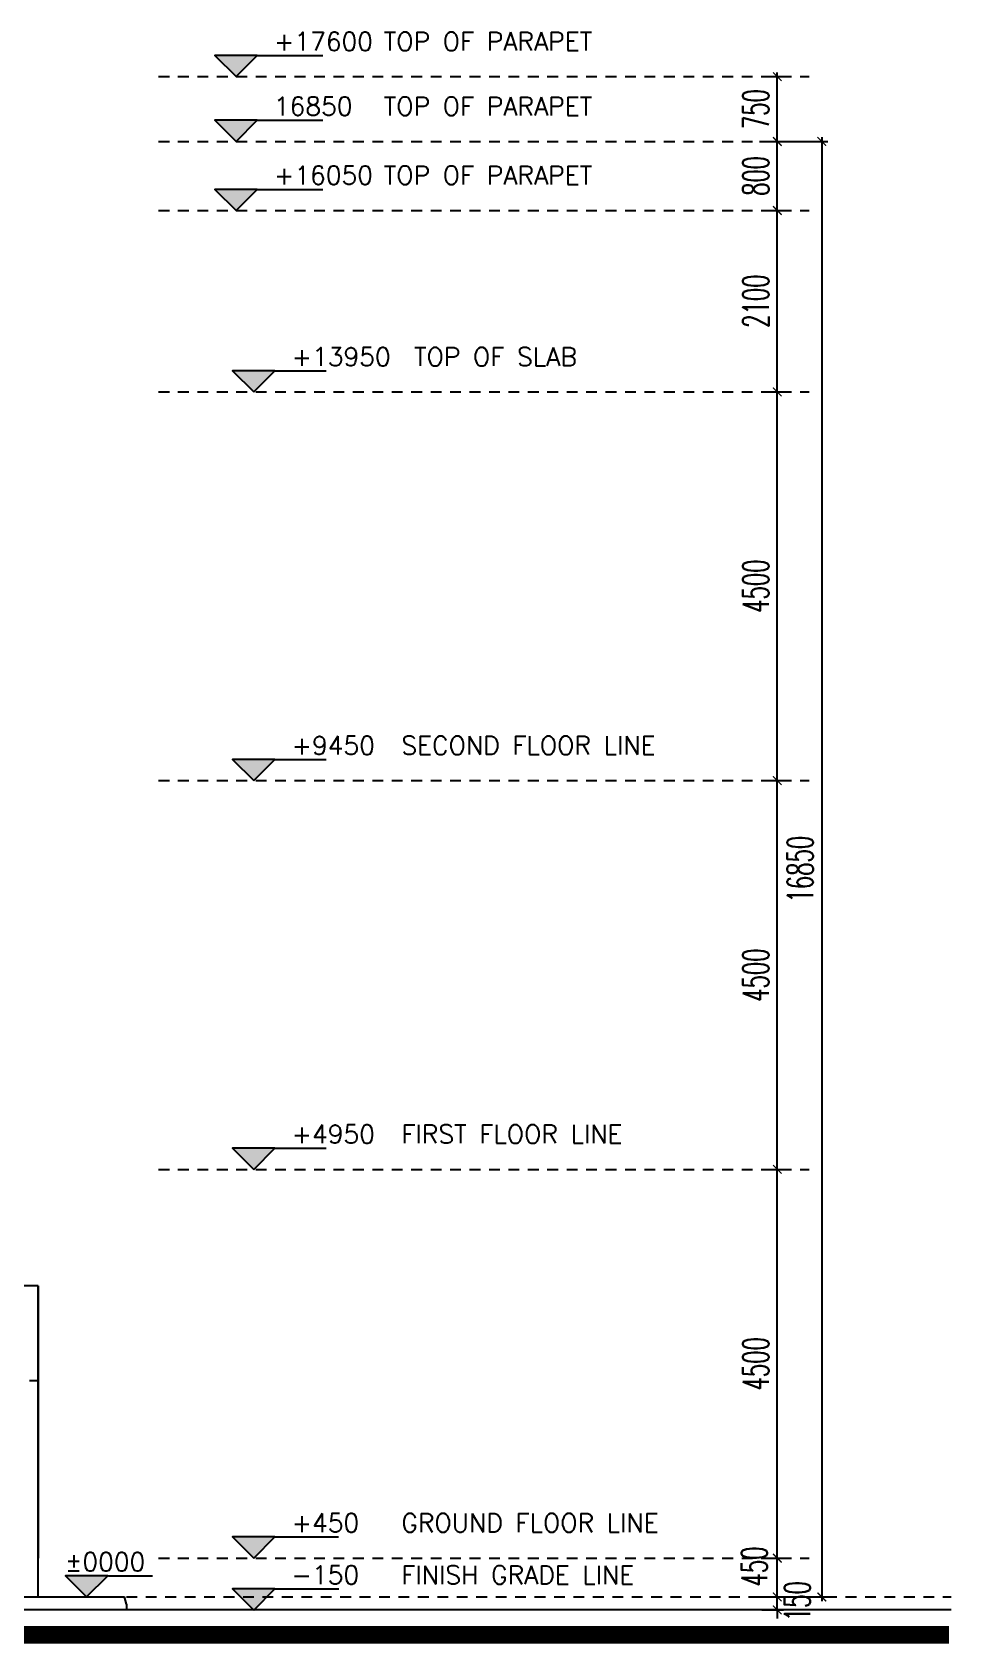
# Model space of a CAD drawing. Extents: x 417691 to 417965, y 43367 to 43436.
# Drawn here: x 417954.72 to 417965.43, y 43407.85 to 43426.51 of the extents above; entities that cross this region are included whole.
import ezdxf

# ---------------------------------------------------------------- set-up
doc = ezdxf.new("R2010")
doc.units = 0
doc.header["$MEASUREMENT"] = 0
doc.header["$PDMODE"] = 3
doc.header["$PDSIZE"] = 0.1
doc.linetypes.add('HIDDEN2', pattern=[0.1875, 0.125, -0.0625])
doc.layers.get('0').update_dxf_attribs({"linetype": 'CONTINUOUS'})
doc.layers.get('DEFPOINTS').update_dxf_attribs({"linetype": 'CONTINUOUS'})
for name, color, linetype in [('DIM-OUT', 4, 'CONTINUOUS'), ('EL-LEVS', 4, 'CONTINUOUS'), ('EL-LEVT', 4, 'CONTINUOUS'), ('WALL', 2, 'CONTINUOUS'), ('WIN', 4, 'CONTINUOUS')]:
    doc.layers.add(name, color=color, linetype=linetype)
doc.styles.add('ROMANS', font='ROMANS.shx', dxfattribs={"width": 0.6})
doc.styles.add('S', font='ROMANS.SHX')
doc.dimstyles.new('STANDARD in', dxfattribs={"dimtxt": 0.3, "dimasz": 0.1, "dimexe": 0.07, "dimexo": 0.05, "dimgap": 0.1, "dimtad": 1, "dimdec": 0, "dimlfac": 1000, "dimzin": 0, "dimdsep": 46, "dimtxsty": 'ROMANS', "dimblk": 'ARCHTICK', "dimcen": 0.05, "dimdle": 0.05, "dimclrd": 4, "dimclre": 4, "dimclrt": 2, "dimadec": 0, "dimazin": 0, "dimtfac": 1, "dimtdec": 0, "dimtmove": 2, "dimatfit": 3, "dimldrblk": 'ARCHTICK', "dimfxl": 0, "dimtolj": 1, "dimtzin": 0, "dimarcsym": 0})

# ---------------------------------------------------------------- blocks, each defined once
blk = doc.blocks.new('EL-LEV1')
at = {"layer": 'EL-LEVS'}
blk.add_lwpolyline([(0, 0), (300, 300), (-300, 300)], close=True, dxfattribs=at)
blk.add_solid([(-300, 300), (300, 300), (0, 0)], dxfattribs=at)
at = {"layer": 'EL-LEVT', "style": 'S'}
for tag, p in [('+0000', (534.4857658797991, 369.2273060267325)), ('ELEVATION', (2089.131969895971, 369.2273060267325))]:
    blk.add_attdef(tag, p, '', height=260, dxfattribs=at)
blk = doc.blocks.new('_ARCHTICK')
at = {"color": 0, "linetype": 'ByBlock', "const_width": 0.15}
blk.add_lwpolyline([(-0.5, -0.5), (0.5, 0.5)], dxfattribs=at)
blk = doc.blocks.new('*D40')
at = {"layer": 'DEFPOINTS', "color": 0}
for p in [(417963.1141346773, 43408.39323039999), (417963.3429360009, 43408.39323039999), (417963.1141346773, 43408.24323039998)]:
    blk.add_point(p, dxfattribs=at)
at = {"layer": 'DIM-OUT', "color": 4, "lineweight": -2}
for p, q in [((417963.1641346773, 43408.39323039999), (417963.4129360009, 43408.39323039999)), ((417963.3429360009, 43408.39323039999), (417963.3429360009, 43408.49323039999)), ((417963.3429360009, 43408.24323039998), (417963.3429360009, 43408.39323039999)), ((417963.1641346773, 43408.24323039998), (417963.4129360009, 43408.24323039998)), ((417963.3429360009, 43408.24323039998), (417963.3429360009, 43408.14323039998))]:
    blk.add_line(p, q, dxfattribs=at)
at = {"layer": 'DIM-OUT', "color": 4, "lineweight": -2, "xscale": 0.1, "yscale": 0.1, "zscale": 0.1}
for p, rotation in [((417963.3429360009, 43408.39323039999), 270), ((417963.3429360009, 43408.24323039998), 90)]:
    blk.add_blockref('_ARCHTICK', p, dxfattribs=dict(at, rotation=rotation))
at = {"layer": 'DIM-OUT', "color": 2, "insert": (417963.5742376964, 43408.34400452184), "char_height": 0.3, "attachment_point": 5, "rotation": 90, "style": 'ROMANS'}
blk.add_mtext('\\A1;150', dxfattribs=at)
blk = doc.blocks.new('*D41')
at = {"layer": 'DEFPOINTS', "color": 0}
for p in [(417963.1141346773, 43408.84323039999), (417963.3429360009, 43408.84323039999), (417963.1141346773, 43408.39323039999)]:
    blk.add_point(p, dxfattribs=at)
at = {"layer": 'DIM-OUT', "color": 4, "lineweight": -2}
for p, q in [((417963.1641346773, 43408.84323039999), (417963.4129360009, 43408.84323039999)), ((417963.3429360009, 43408.34323039999), (417963.3429360009, 43408.89323039999)), ((417963.1641346773, 43408.39323039999), (417963.4129360009, 43408.39323039999))]:
    blk.add_line(p, q, dxfattribs=at)
at = {"layer": 'DIM-OUT', "color": 4, "lineweight": -2, "xscale": 0.1, "yscale": 0.1, "zscale": 0.1}
for p, rotation in [((417963.3429360009, 43408.84323039999), 90), ((417963.3429360009, 43408.39323039999), 270)]:
    blk.add_blockref('_ARCHTICK', p, dxfattribs=dict(at, rotation=rotation))
at = {"layer": 'DIM-OUT', "color": 2, "insert": (417963.0773673876, 43408.7440565314), "char_height": 0.3, "attachment_point": 5, "rotation": 90, "style": 'ROMANS'}
blk.add_mtext('\\A1;450', dxfattribs=at)
blk = doc.blocks.new('*D42')
at = {"layer": 'DEFPOINTS', "color": 0}
for p in [(417963.1141346773, 43413.34323039998), (417963.3429360009, 43413.34323039998), (417963.1141346773, 43408.84323039999)]:
    blk.add_point(p, dxfattribs=at)
at = {"layer": 'DIM-OUT', "color": 4, "lineweight": -2}
for p, q in [((417963.1641346773, 43413.34323039998), (417963.4129360009, 43413.34323039998)), ((417963.3429360009, 43408.79323039998), (417963.3429360009, 43413.39323039998)), ((417963.1641346773, 43408.84323039999), (417963.4129360009, 43408.84323039999))]:
    blk.add_line(p, q, dxfattribs=at)
at = {"layer": 'DIM-OUT', "color": 4, "lineweight": -2, "xscale": 0.1, "yscale": 0.1, "zscale": 0.1}
for p, rotation in [((417963.3429360009, 43413.34323039998), 90), ((417963.3429360009, 43408.84323039999), 270)]:
    blk.add_blockref('_ARCHTICK', p, dxfattribs=dict(at, rotation=rotation))
at = {"layer": 'DIM-OUT', "color": 2, "insert": (417963.0929360009, 43411.09323040005), "char_height": 0.3, "attachment_point": 5, "rotation": 90, "style": 'ROMANS'}
blk.add_mtext('\\A1;4500', dxfattribs=at)
blk = doc.blocks.new('*D43')
at = {"layer": 'DEFPOINTS', "color": 0}
for p in [(417963.1141346773, 43417.84323039998), (417963.3429360009, 43417.84323039998), (417963.1141346773, 43413.34323039998)]:
    blk.add_point(p, dxfattribs=at)
at = {"layer": 'DIM-OUT', "color": 4, "lineweight": -2}
for p, q in [((417963.3429360009, 43413.29323039998), (417963.3429360009, 43417.89323039998)), ((417963.1641346773, 43417.84323039998), (417963.4129360009, 43417.84323039998)), ((417963.1641346773, 43413.34323039998), (417963.4129360009, 43413.34323039998))]:
    blk.add_line(p, q, dxfattribs=at)
at = {"layer": 'DIM-OUT', "color": 4, "lineweight": -2, "xscale": 0.1, "yscale": 0.1, "zscale": 0.1}
for p, rotation in [((417963.3429360009, 43417.84323039998), 90), ((417963.3429360009, 43413.34323039998), 270)]:
    blk.add_blockref('_ARCHTICK', p, dxfattribs=dict(at, rotation=rotation))
at = {"layer": 'DIM-OUT', "color": 2, "insert": (417963.0929360009, 43415.59323040005), "char_height": 0.3, "attachment_point": 5, "rotation": 90, "style": 'ROMANS'}
blk.add_mtext('\\A1;4500', dxfattribs=at)
blk = doc.blocks.new('*D44')
at = {"layer": 'DEFPOINTS', "color": 0}
for p in [(417963.1141346773, 43422.34323039998), (417963.3429360009, 43422.34323039998), (417963.1141346773, 43417.84323039998)]:
    blk.add_point(p, dxfattribs=at)
at = {"layer": 'DIM-OUT', "color": 4, "lineweight": -2}
for p, q in [((417963.3429360009, 43417.79323039998), (417963.3429360009, 43422.39323039998)), ((417963.1641346773, 43422.34323039998), (417963.4129360009, 43422.34323039998)), ((417963.1641346773, 43417.84323039998), (417963.4129360009, 43417.84323039998))]:
    blk.add_line(p, q, dxfattribs=at)
at = {"layer": 'DIM-OUT', "color": 4, "lineweight": -2, "xscale": 0.1, "yscale": 0.1, "zscale": 0.1}
for p, rotation in [((417963.3429360009, 43422.34323039998), 90), ((417963.3429360009, 43417.84323039998), 270)]:
    blk.add_blockref('_ARCHTICK', p, dxfattribs=dict(at, rotation=rotation))
at = {"layer": 'DIM-OUT', "color": 2, "insert": (417963.0929360009, 43420.09323040005), "char_height": 0.3, "attachment_point": 5, "rotation": 90, "style": 'ROMANS'}
blk.add_mtext('\\A1;4500', dxfattribs=at)
blk = doc.blocks.new('*D45')
at = {"layer": 'DEFPOINTS', "color": 0}
for p in [(417963.1141346773, 43424.44323039998), (417963.3429360009, 43424.44323039998), (417963.1141346773, 43422.34323039998)]:
    blk.add_point(p, dxfattribs=at)
at = {"layer": 'DIM-OUT', "color": 4, "lineweight": -2}
for p, q in [((417963.1641346773, 43424.44323039998), (417963.4129360009, 43424.44323039998)), ((417963.3429360009, 43422.29323039998), (417963.3429360009, 43424.49323039998)), ((417963.1641346773, 43422.34323039998), (417963.4129360009, 43422.34323039998))]:
    blk.add_line(p, q, dxfattribs=at)
at = {"layer": 'DIM-OUT', "color": 4, "lineweight": -2, "xscale": 0.1, "yscale": 0.1, "zscale": 0.1}
for p, rotation in [((417963.3429360009, 43424.44323039998), 90), ((417963.3429360009, 43422.34323039998), 270)]:
    blk.add_blockref('_ARCHTICK', p, dxfattribs=dict(at, rotation=rotation))
at = {"layer": 'DIM-OUT', "color": 2, "insert": (417963.0929360009, 43423.39323040005), "char_height": 0.3, "attachment_point": 5, "rotation": 90, "style": 'ROMANS'}
blk.add_mtext('\\A1;2100', dxfattribs=at)
blk = doc.blocks.new('*D46')
at = {"layer": 'DEFPOINTS', "color": 0}
for p in [(417963.1141346773, 43425.24323039998), (417963.3429360009, 43425.24323039998), (417963.1141346773, 43424.44323039998)]:
    blk.add_point(p, dxfattribs=at)
at = {"layer": 'DIM-OUT', "color": 4, "lineweight": -2}
for p, q in [((417963.1641346773, 43425.24323039998), (417963.4129360009, 43425.24323039998)), ((417963.3429360009, 43424.39323039998), (417963.3429360009, 43425.29323039998)), ((417963.1641346773, 43424.44323039998), (417963.4129360009, 43424.44323039998))]:
    blk.add_line(p, q, dxfattribs=at)
at = {"layer": 'DIM-OUT', "color": 4, "lineweight": -2, "xscale": 0.1, "yscale": 0.1, "zscale": 0.1}
for p, rotation in [((417963.3429360009, 43425.24323039998), 90), ((417963.3429360009, 43424.44323039998), 270)]:
    blk.add_blockref('_ARCHTICK', p, dxfattribs=dict(at, rotation=rotation))
at = {"layer": 'DIM-OUT', "color": 2, "insert": (417963.0929360009, 43424.84323040005), "char_height": 0.3, "attachment_point": 5, "rotation": 90, "style": 'ROMANS'}
blk.add_mtext('\\A1;800', dxfattribs=at)
blk = doc.blocks.new('*D47')
at = {"layer": 'DEFPOINTS', "color": 0}
for p in [(417963.1141346773, 43425.99323039998), (417963.3429360009, 43425.99323039998), (417963.1141346773, 43425.24323039998)]:
    blk.add_point(p, dxfattribs=at)
at = {"layer": 'DIM-OUT', "color": 4, "lineweight": -2}
for p, q in [((417963.1641346773, 43425.99323039998), (417963.4129360009, 43425.99323039998)), ((417963.3429360009, 43425.19323039998), (417963.3429360009, 43426.04323039998)), ((417963.1641346773, 43425.24323039998), (417963.4129360009, 43425.24323039998))]:
    blk.add_line(p, q, dxfattribs=at)
at = {"layer": 'DIM-OUT', "color": 4, "lineweight": -2, "xscale": 0.1, "yscale": 0.1, "zscale": 0.1}
for p, rotation in [((417963.3429360009, 43425.99323039998), 90), ((417963.3429360009, 43425.24323039998), 270)]:
    blk.add_blockref('_ARCHTICK', p, dxfattribs=dict(at, rotation=rotation))
at = {"layer": 'DIM-OUT', "color": 2, "insert": (417963.0929360009, 43425.61823040005), "char_height": 0.3, "attachment_point": 5, "rotation": 90, "style": 'ROMANS'}
blk.add_mtext('\\A1;750', dxfattribs=at)
blk = doc.blocks.new('*D48')
at = {"layer": 'DEFPOINTS', "color": 0}
for p in [(417963.0867294269, 43425.24323039998), (417963.0867294269, 43408.39323039998), (417963.8577964414, 43408.39323039998)]:
    blk.add_point(p, dxfattribs=at)
at = {"layer": 'DIM-OUT', "color": 4, "lineweight": -2}
for p, q in [((417963.1367294269, 43425.24323039998), (417963.9277964414, 43425.24323039998)), ((417963.8577964414, 43425.29323039998), (417963.8577964414, 43408.34323039998)), ((417963.1367294269, 43408.39323039998), (417963.9277964414, 43408.39323039998))]:
    blk.add_line(p, q, dxfattribs=at)
at = {"layer": 'DIM-OUT', "color": 4, "lineweight": -2, "xscale": 0.1, "yscale": 0.1, "zscale": 0.1}
for p, rotation in [((417963.8577964414, 43425.24323039998), 90), ((417963.8577964414, 43408.39323039998), 270)]:
    blk.add_blockref('_ARCHTICK', p, dxfattribs=dict(at, rotation=rotation))
at = {"layer": 'DIM-OUT', "color": 2, "insert": (417963.6077964414, 43416.81823040005), "char_height": 0.3, "attachment_point": 5, "rotation": 90, "style": 'ROMANS'}
blk.add_mtext('\\A1;16850', dxfattribs=at)

msp = doc.modelspace()

# ---------------------------------------------------------------- linework, layer by layer
at = {"color": 11, "linetype": 'HIDDEN2'}
msp.add_line((417954.7866168513, 43410.89323039998), (417954.6866168632, 43410.89323039998), dxfattribs=at)
at = {"layer": 'EL-LEVS'}
for p, q in [((417957.3237906976, 43426.23846404484), (417958.0809070516, 43426.23846404484)), ((417957.3237906976, 43425.48846404484), (417958.0809070516, 43425.48846404484)), ((417957.3237906976, 43424.68846404483), (417958.0809070516, 43424.68846404483)), ((417957.5285409721, 43418.08846404484), (417958.1218571065, 43418.08846404484)), ((417957.5285409721, 43413.58846404484), (417958.1218571065, 43413.58846404484)), ((417957.5285409721, 43409.08846404483), (417958.2647389788, 43409.08846404483)), ((417955.6006513569, 43408.63846404485), (417956.1096189974, 43408.63846404485)), ((417957.5278867665, 43408.48584722242), (417958.2682671561, 43408.48584722242))]:
    msp.add_line(p, q, dxfattribs=at)
at = {"layer": 'EL-LEVS', "color": 11, "linetype": 'HIDDEN2'}
for p, q in [((417956.1807902397, 43425.99323039998), (417963.7112357206, 43425.99323039998)), ((417956.1807902397, 43425.24323039998), (417963.7112357206, 43425.24323039998)), ((417956.1807902397, 43424.44323039998), (417963.7112357206, 43424.44323039998)), ((417956.1807902397, 43422.34323039998), (417963.7112357206, 43422.34323039998)), ((417956.1807902397, 43417.84323039998), (417963.7112357206, 43417.84323039998)), ((417956.1807902397, 43413.34323039998), (417963.7112357206, 43413.34323039998)), ((417956.1807902397, 43408.84323039998), (417963.7112357207, 43408.84323039999)), ((417955.8084237049, 43408.39323039998), (417965.3551911042, 43408.39323039999))]:
    msp.add_line(p, q, dxfattribs=at)
at = {"layer": 'EL-LEVS', "color": 4}
msp.add_line((417957.5285409721, 43422.58846404484), (417958.1218571065, 43422.58846404484), dxfattribs=at)
at = {"layer": 'WALL'}
for p, q in [((417954.7866168512, 43411.9932304), (417950.2616168621, 43411.99323039997)), ((417954.7866168514, 43408.39323039998), (417954.7866168513, 43411.99323039999)), ((417954.7866168512, 43411.9932304), (417954.7866168513, 43408.84323039998))]:
    msp.add_line(p, q, dxfattribs=at)
at = {"layer": 'WALL', "color": 4}
for p, q in [((417955.8084237049, 43408.31148585169), (417955.787987568, 43408.39323039998)), ((417965.3551911042, 43408.24323039998), (417820.010134764, 43408.24323039997)), ((417955.8084237049, 43408.31148585169), (417955.8084237049, 43408.24323039998))]:
    msp.add_line(p, q, dxfattribs=at)
at = {"layer": 'WALL', "const_width": 0.2043613707165109}
msp.add_lwpolyline([(417965.3294969533, 43407.95338720992), (417820.010134764, 43407.95338720992)], dxfattribs=at)
at = {"layer": 'WIN'}
msp.add_line((417820.010134764, 43408.39323039998), (417955.787987568, 43408.39323039999), dxfattribs=at)

# ---------------------------------------------------------------- block references
at = {"layer": 'EL-LEVS', "xscale": 0.0008174454828660436, "yscale": 0.0008174454828660436, "zscale": 0.0008174454828660436}
for p, values in [((417957.0785570527, 43425.99323039998), {'+0000': '+17600', 'ELEVATION': 'TOP OF PARAPET'}), ((417957.0785570527, 43425.24323039998), {'+0000': '16850', 'ELEVATION': 'TOP OF PARAPET'}), ((417957.0785570527, 43424.44323039998), {'+0000': '+16050', 'ELEVATION': 'TOP OF PARAPET'}), ((417957.2833073272, 43417.84323039998), {'+0000': '+9450', 'ELEVATION': 'SECOND FLOOR LINE'}), ((417957.2833073272, 43413.34323039998), {'+0000': '+4950', 'ELEVATION': 'FIRST FLOOR LINE'}), ((417957.2833073272, 43408.84323039998), {'+0000': '+450', 'ELEVATION': 'GROUND FLOOR LINE'}), ((417957.2826531216, 43408.24061357755), {'+0000': '-150', 'ELEVATION': 'FINISH GRADE LINE'})]:
    msp.add_blockref('EL-LEV1', p, dxfattribs=at).add_auto_attribs(values)
at = {"layer": 'EL-LEVS', "color": 4, "xscale": 0.0008174454828660436, "yscale": 0.0008174454828660436, "zscale": 0.0008174454828660436}
msp.add_blockref('EL-LEV1', (417957.2833073272, 43422.34323039998), dxfattribs=at).add_auto_attribs({'+0000': '+13950', 'ELEVATION': ' TOP OF SLAB'})
at = {"layer": 'EL-LEVS'}
ref = msp.add_blockref('EL-LEV1', (417955.3472620653, 43408.39323039998), dxfattribs=dict(at, xscale=0.0008174454828660436, yscale=0.0008174454828660436, zscale=0.0008174454828660436))
ref.add_attrib('+0000', '%%P0000', (417955.0986998398, 43408.69505359344), dxfattribs={"layer": 'EL-LEVT', "height": 0.2125358255451714, "style": 'S'})

# ---------------------------------------------------------------- dimensions: what is measured, and where the dimension line sits
at = {"layer": 'DIM-OUT'}
for base, p1, p2, angle, picture, middle in [((417963.3429360009, 43425.99323039998), (417963.1141346773, 43425.24323039998), (417963.1141346773, 43425.99323039998), 270, '*D47', (417963.0929360009, 43425.61823040005)), ((417963.3429360009, 43425.24323039998), (417963.1141346773, 43424.44323039998), (417963.1141346773, 43425.24323039998), 270, '*D46', (417963.0929360009, 43424.84323040005)), ((417963.8577964414, 43408.39323039998), (417963.0867294269, 43425.24323039998), (417963.0867294269, 43408.39323039998), 90, '*D48', (417963.6077964414, 43416.81823040005)), ((417963.3429360009, 43424.44323039998), (417963.1141346773, 43422.34323039998), (417963.1141346773, 43424.44323039998), 270, '*D45', (417963.0929360009, 43423.39323040005)), ((417963.3429360009, 43422.34323039998), (417963.1141346773, 43417.84323039998), (417963.1141346773, 43422.34323039998), 270, '*D44', (417963.0929360009, 43420.09323040005)), ((417963.3429360009, 43417.84323039998), (417963.1141346773, 43413.34323039998), (417963.1141346773, 43417.84323039998), 270, '*D43', (417963.0929360009, 43415.59323040005)), ((417963.3429360009, 43413.34323039998), (417963.1141346773, 43408.84323039999), (417963.1141346773, 43413.34323039998), 270, '*D42', (417963.0929360009, 43411.09323040005))]:
    dim = msp.add_linear_dim(base=base, p1=p1, p2=p2, angle=angle, dimstyle='STANDARD in', dxfattribs=at)
    dim.commit()
    dim.dimension.update_dxf_attribs({"geometry": picture, "text_midpoint": middle})
for base, p1, p2, picture, middle in [((417963.3429360009, 43408.84323039999), (417963.1141346773, 43408.39323039999), (417963.1141346773, 43408.84323039999), '*D41', (417963.0773673876, 43408.7440565314)), ((417963.3429360009, 43408.39323039999), (417963.1141346773, 43408.24323039998), (417963.1141346773, 43408.39323039999), '*D40', (417963.5742376964, 43408.34400452184))]:
    dim = msp.add_linear_dim(base=base, p1=p1, p2=p2, angle=270, dimstyle='STANDARD in', dxfattribs=at)
    dim.commit()
    dim.dimension.update_dxf_attribs({"geometry": picture, "text_midpoint": middle, "dimtype": 160})

doc.saveas('drawing.dxf')
